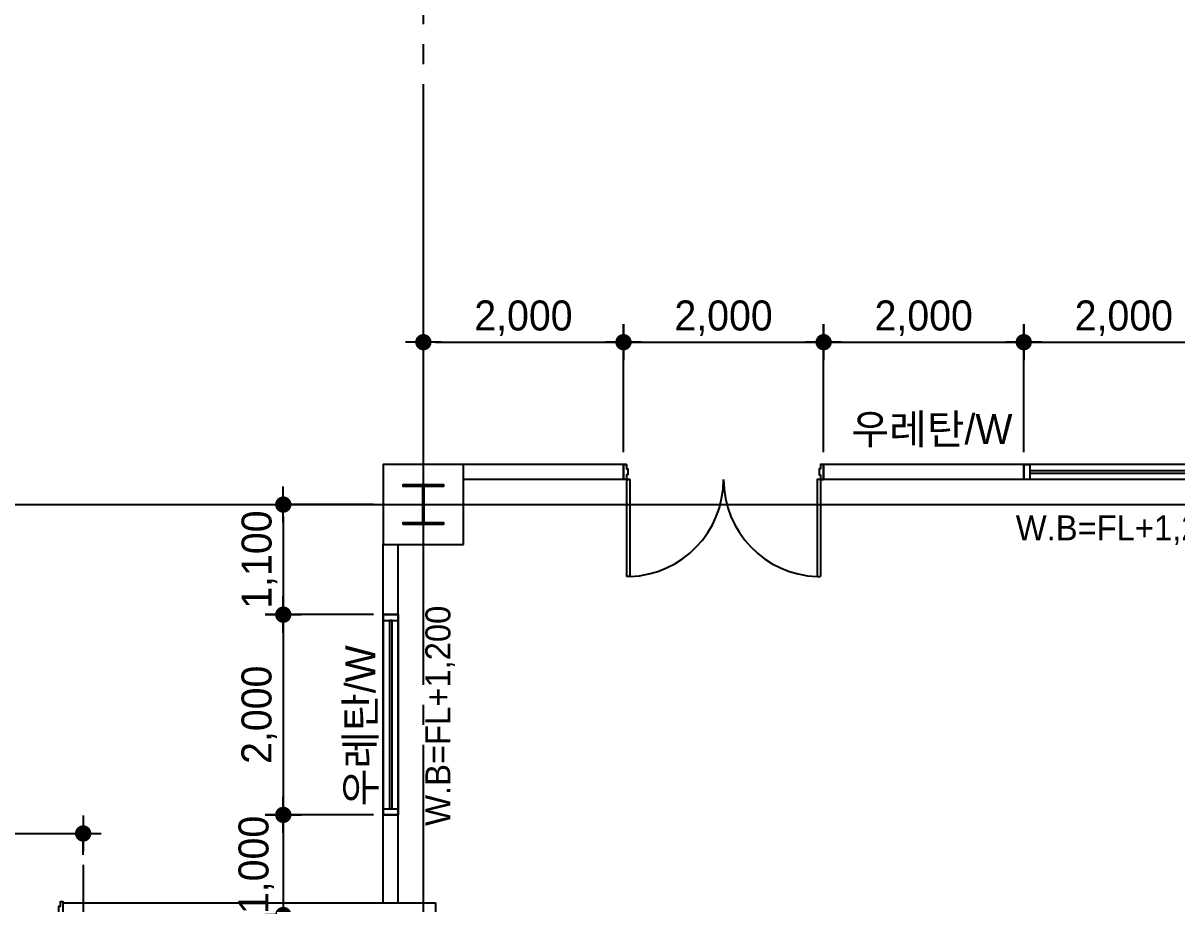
# Model space of a CAD drawing. Extents: x 13990145 to 14069640, y -1806033 to -1750552.
# Drawn here: x 14011440 to 14022971, y -1779119 to -1770319 of the extents above; entities that cross this region are included whole.
import ezdxf
from ezdxf.enums import TextEntityAlignment as Align

# ---------------------------------------------------------------- set-up
doc = ezdxf.new("R2010")
doc.units = 0
doc.header["$LTSCALE"] = 100
doc.header["$MEASUREMENT"] = 0
doc.header["$PDSIZE"] = -10
doc.linetypes.add('CEN', pattern=[66, 60, -2, 2, -2])
doc.layers.get('0').update_dxf_attribs({"linetype": 'CONTINUOUS'})
doc.layers.get('Defpoints').update_dxf_attribs({"linetype": 'CONTINUOUS'})
for name, color, linetype in [('0-내벽고정식', 7, 'CONTINUOUS'), ('CEN', 1, 'CEN'), ('COL', 2, 'CONTINUOUS'), ('col2', 3, 'CONTINUOUS'), ('DIM', 7, 'CONTINUOUS'), ('FIN', 5, 'CONTINUOUS'), ('TEX', 3, 'CONTINUOUS'), ('TEXT1', 7, 'CONTINUOUS'), ('TEXT2', 7, 'CONTINUOUS'), ('WID', 4, 'CONTINUOUS')]:
    doc.layers.add(name, color=color, linetype=linetype)
doc.styles.add('HY울를도M', font='HYWULM.TTF')
doc.styles.add('굴림', font='H2HDRM.TTF')
doc.dimstyles.new('DIM100', dxfattribs={"dimtxt": 300, "dimasz": 120, "dimexe": 1, "dimexo": 100, "dimgap": 60, "dimtad": 1, "dimdec": 4, "dimzin": 0, "dimdsep": 46, "dimlunit": 6, "dimtxsty": '굴림', "dimblk": 'DOTT', "dimcen": 0.09, "dimadec": 0, "dimazin": 0, "dimtfac": 1, "dimtdec": 4, "dimtofl": 0, "dimtmove": 2, "dimatfit": 2, "dimldrblk": 'DOTT', "dimfxl": 1, "dimtolj": 1, "dimtzin": 0, "dimarcsym": 0})

# ---------------------------------------------------------------- blocks, each defined once
blk = doc.blocks.new('D2000-W150')
at = {"layer": 'WID'}
for points in [[(2000, -150), (2000, 0), (1970, 0), (1970, -45), (1955, -45), (1955, -105), (1970, -105), (1970, -150), (2000, -150), (2000, -150)], [(0, -150), (0, 0), (30, 0), (30, -45), (45, -45), (45, -105), (30, -105), (30, -150), (0, -150), (0, -150)], [(30, -150), (65, -150), (65, -1119), (30, -1119)], [(30, -150), (30, -1119)], [(1970, -150), (1935, -150), (1935, -1119), (1970, -1119)], [(1970, -150), (1970, -1119)]]:
    blk.add_lwpolyline(points, dxfattribs=at)
for centre, start, end in [((30, -150), 272.0678, 0), ((1970, -150), 180, 267.9322)]:
    blk.add_arc(centre, 970, start, end, dxfattribs=at)
blk = doc.blocks.new('DOTT')
for p, q in [((0, 1.5), (0, -1.5)), ((-1.5, 0), (1.5, 0))]:
    blk.add_line(p, q)
at = {"color": 6, "const_width": 0.68}
blk.add_lwpolyline([(-0.34, 0, 1), (0.34, 0, 1)], format="xyb", close=True, dxfattribs=at)
blk = doc.blocks.new('*D192')
at = {"layer": 'Defpoints', "color": 0, "lineweight": -3, "ltscale": 3}
for p in [(14012040, -1778415), (14008240, -1778729), (14012040, -1778729)]:
    blk.add_point(p, dxfattribs=at)
at = {"layer": 'DIM', "color": 7, "lineweight": -2, "ltscale": 3}
for p, q in [((14008240, -1778629), (14008240, -1778414)), ((14008360, -1778415), (14011920, -1778415)), ((14012040, -1778629), (14012040, -1778414))]:
    blk.add_line(p, q, dxfattribs=at)
at = {"layer": 'DIM', "color": 7, "lineweight": -2, "ltscale": 3, "xscale": 120, "yscale": 120, "zscale": 120, "rotation": 180}
blk.add_blockref('DOTT', (14008240, -1778415), dxfattribs=at)
at = {"layer": 'DIM', "color": 7, "lineweight": -2, "ltscale": 3, "xscale": 120, "yscale": 120, "zscale": 120}
blk.add_blockref('DOTT', (14012040, -1778415), dxfattribs=at)
at = {"layer": 'DIM', "color": 3, "ltscale": 3, "insert": (14010140, -1778176), "char_height": 300, "attachment_point": 5, "style": '굴림'}
blk.add_mtext('\\A1;3,800', dxfattribs=at)
blk = doc.blocks.new('aw-2000-150')
at = {"layer": 'WID', "color": 8}
for p, q in [((0, 150), (-2000, 150)), ((0, 0), (-2000, 0))]:
    blk.add_line(p, q, dxfattribs=at)
at = {"layer": 'WID'}
for points in [[(-1940, 0), (-2000, 0), (-2000, 150), (-1940, 150)], [(-60, 0), (0, 0), (0, 150), (-60, 150)], [(-60, 87), (-1940, 87), (-1940, 63), (-60, 63)]]:
    blk.add_lwpolyline(points, close=True, dxfattribs=at)
blk = doc.blocks.new('*D301')
at = {"layer": 'Defpoints', "color": 0, "lineweight": -3, "ltscale": 3}
for p in [(14015040, -1776229), (14014040, -1778229), (14015040, -1778229)]:
    blk.add_point(p, dxfattribs=at)
at = {"layer": 'DIM', "color": 7, "lineweight": -2, "ltscale": 3}
for p, q in [((14014940, -1776229), (14014039, -1776229)), ((14014040, -1776349), (14014040, -1778109)), ((14014940, -1778229), (14014039, -1778229))]:
    blk.add_line(p, q, dxfattribs=at)
at = {"layer": 'DIM', "color": 7, "lineweight": -2, "ltscale": 3, "xscale": 120, "yscale": 120, "zscale": 120}
for p, rotation in [((14014040, -1776229), 90), ((14014040, -1778229), 270)]:
    blk.add_blockref('DOTT', p, dxfattribs=dict(at, rotation=rotation))
at = {"layer": 'DIM', "color": 3, "ltscale": 3, "insert": (14013800, -1777229), "char_height": 300, "attachment_point": 5, "rotation": 90, "style": '굴림'}
blk.add_mtext('\\A1;2,000', dxfattribs=at)
blk = doc.blocks.new('*D302')
at = {"layer": 'Defpoints', "color": 0, "lineweight": -3, "ltscale": 3}
for p in [(14015040, -1775129), (14014040, -1776229), (14015040, -1776229)]:
    blk.add_point(p, dxfattribs=at)
at = {"layer": 'DIM', "color": 7, "lineweight": -2, "ltscale": 3}
for p, q in [((14014940, -1775129), (14014039, -1775129)), ((14014040, -1775249), (14014040, -1776109)), ((14014940, -1776229), (14014039, -1776229))]:
    blk.add_line(p, q, dxfattribs=at)
at = {"layer": 'DIM', "color": 7, "lineweight": -2, "ltscale": 3, "xscale": 120, "yscale": 120, "zscale": 120}
for p, rotation in [((14014040, -1775129), 90), ((14014040, -1776229), 270)]:
    blk.add_blockref('DOTT', p, dxfattribs=dict(at, rotation=rotation))
at = {"layer": 'DIM', "color": 3, "ltscale": 3, "insert": (14013801, -1775679), "char_height": 300, "attachment_point": 5, "rotation": 90, "style": '굴림'}
blk.add_mtext('\\A1;1,100', dxfattribs=at)
blk = doc.blocks.new('*D303')
at = {"layer": 'Defpoints', "color": 0, "lineweight": -3, "ltscale": 3}
for p in [(14015040, -1778229), (14014040, -1779229), (14015040, -1779229)]:
    blk.add_point(p, dxfattribs=at)
at = {"layer": 'DIM', "color": 7, "lineweight": -2, "ltscale": 3}
for p, q in [((14014940, -1778229), (14014039, -1778229)), ((14014040, -1778349), (14014040, -1779109)), ((14014940, -1779229), (14014039, -1779229))]:
    blk.add_line(p, q, dxfattribs=at)
at = {"layer": 'DIM', "color": 7, "lineweight": -2, "ltscale": 3, "xscale": 120, "yscale": 120, "zscale": 120}
for p, rotation in [((14014040, -1778229), 90), ((14014040, -1779229), 270)]:
    blk.add_blockref('DOTT', p, dxfattribs=dict(at, rotation=rotation))
at = {"layer": 'DIM', "color": 3, "ltscale": 3, "insert": (14013770, -1778729), "char_height": 300, "attachment_point": 5, "rotation": 90, "style": '굴림'}
blk.add_mtext('\\A1;1,000', dxfattribs=at)
blk = doc.blocks.new('*D304')
at = {"layer": 'Defpoints', "color": 0, "lineweight": -3, "ltscale": 3}
for p in [(14019440, -1773507), (14017440, -1774630), (14019440, -1774705)]:
    blk.add_point(p, dxfattribs=at)
at = {"layer": 'DIM', "color": 7, "lineweight": -2, "ltscale": 3}
for p, q in [((14017440, -1774530), (14017440, -1773506)), ((14017560, -1773507), (14019320, -1773507)), ((14019440, -1774605), (14019440, -1773506))]:
    blk.add_line(p, q, dxfattribs=at)
at = {"layer": 'DIM', "color": 7, "lineweight": -2, "ltscale": 3, "xscale": 120, "yscale": 120, "zscale": 120, "rotation": 180}
blk.add_blockref('DOTT', (14017440, -1773507), dxfattribs=at)
at = {"layer": 'DIM', "color": 7, "lineweight": -2, "ltscale": 3, "xscale": 120, "yscale": 120, "zscale": 120}
blk.add_blockref('DOTT', (14019440, -1773507), dxfattribs=at)
at = {"layer": 'DIM', "color": 3, "ltscale": 3, "insert": (14018440, -1773268), "char_height": 300, "attachment_point": 5, "style": '굴림'}
blk.add_mtext('\\A1;2,000', dxfattribs=at)
blk = doc.blocks.new('*D305')
at = {"layer": 'Defpoints', "color": 0, "lineweight": -3, "ltscale": 3}
for p in [(14017440, -1773507), (14015440, -1774483), (14017440, -1774705)]:
    blk.add_point(p, dxfattribs=at)
at = {"layer": 'DIM', "color": 7, "lineweight": -2, "ltscale": 3}
for p, q in [((14015440, -1774383), (14015440, -1773506)), ((14015560, -1773507), (14017320, -1773507)), ((14017440, -1774605), (14017440, -1773506))]:
    blk.add_line(p, q, dxfattribs=at)
at = {"layer": 'DIM', "color": 7, "lineweight": -2, "ltscale": 3, "xscale": 120, "yscale": 120, "zscale": 120, "rotation": 180}
blk.add_blockref('DOTT', (14015440, -1773507), dxfattribs=at)
at = {"layer": 'DIM', "color": 7, "lineweight": -2, "ltscale": 3, "xscale": 120, "yscale": 120, "zscale": 120}
blk.add_blockref('DOTT', (14017440, -1773507), dxfattribs=at)
at = {"layer": 'DIM', "color": 3, "ltscale": 3, "insert": (14016440, -1773268), "char_height": 300, "attachment_point": 5, "style": '굴림'}
blk.add_mtext('\\A1;2,000', dxfattribs=at)
blk = doc.blocks.new('*D306')
at = {"layer": 'Defpoints', "color": 0, "lineweight": -3, "ltscale": 3}
for p in [(14021440, -1773507), (14019440, -1774630), (14021440, -1774705)]:
    blk.add_point(p, dxfattribs=at)
at = {"layer": 'DIM', "color": 7, "lineweight": -2, "ltscale": 3}
for p, q in [((14019440, -1774530), (14019440, -1773506)), ((14019560, -1773507), (14021320, -1773507)), ((14021440, -1774605), (14021440, -1773506))]:
    blk.add_line(p, q, dxfattribs=at)
at = {"layer": 'DIM', "color": 7, "lineweight": -2, "ltscale": 3, "xscale": 120, "yscale": 120, "zscale": 120, "rotation": 180}
blk.add_blockref('DOTT', (14019440, -1773507), dxfattribs=at)
at = {"layer": 'DIM', "color": 7, "lineweight": -2, "ltscale": 3, "xscale": 120, "yscale": 120, "zscale": 120}
blk.add_blockref('DOTT', (14021440, -1773507), dxfattribs=at)
at = {"layer": 'DIM', "color": 3, "ltscale": 3, "insert": (14020440, -1773268), "char_height": 300, "attachment_point": 5, "style": '굴림'}
blk.add_mtext('\\A1;2,000', dxfattribs=at)
blk = doc.blocks.new('*D307')
at = {"layer": 'Defpoints', "color": 0, "lineweight": -3, "ltscale": 3}
for p in [(14023440, -1773507), (14021440, -1774630), (14023440, -1774705)]:
    blk.add_point(p, dxfattribs=at)
at = {"layer": 'DIM', "color": 7, "lineweight": -2, "ltscale": 3}
for p, q in [((14021440, -1774530), (14021440, -1773506)), ((14021560, -1773507), (14023320, -1773507)), ((14023440, -1774605), (14023440, -1773506))]:
    blk.add_line(p, q, dxfattribs=at)
at = {"layer": 'DIM', "color": 7, "lineweight": -2, "ltscale": 3, "xscale": 120, "yscale": 120, "zscale": 120, "rotation": 180}
blk.add_blockref('DOTT', (14021440, -1773507), dxfattribs=at)
at = {"layer": 'DIM', "color": 7, "lineweight": -2, "ltscale": 3, "xscale": 120, "yscale": 120, "zscale": 120}
blk.add_blockref('DOTT', (14023440, -1773507), dxfattribs=at)
at = {"layer": 'DIM', "color": 3, "ltscale": 3, "insert": (14022440, -1773268), "char_height": 300, "attachment_point": 5, "style": '굴림'}
blk.add_mtext('\\A1;2,000', dxfattribs=at)

msp = doc.modelspace()

# ---------------------------------------------------------------- linework, layer by layer
at = {"layer": '0-내벽고정식', "color": 6}
for p, q in [((14017469.53431, -1774728.57588), (14015839.53431, -1774728.57588)), ((14021439.53431, -1774728.57588), (14019409.53431, -1774728.57588)), ((14017504.53431, -1774878.57588), (14015839.53431, -1774878.57588)), ((14021439.53431, -1774878.57588), (14019374.53431, -1774878.57588)), ((14015039.53431, -1779108.57588), (14015039.53431, -1775528.57588)), ((14015189.53431, -1779108.57588), (14015189.53431, -1775528.57588)), ((14015039.53431, -1776228.57588), (14015189.53431, -1776228.57588)), ((14015039.53431, -1778228.57588), (14015189.53431, -1778228.57588))]:
    msp.add_line(p, q, dxfattribs=at)
at = {"layer": '0-내벽고정식'}
for p, q in [((14017439.53431, -1774728.57588), (14017439.53431, -1774878.57588)), ((14019439.53431, -1774728.57588), (14019439.53431, -1774878.57588)), ((14021439.53431, -1774728.57588), (14021439.53431, -1774878.57588))]:
    msp.add_line(p, q, dxfattribs=at)
at = {"layer": 'CEN', "linetype": 'CEN'}
for p, q in [((14015439.53431, -1757728.57588), (14015439.53431, -1798528.57588)), ((13993039.53431, -1775128.57588), (14067039.53431, -1775128.57588)), ((14003039.53431, -1775128.57588), (14021439.53431, -1775128.57588)), ((14012039.53431, -1778728.57588), (14012039.53431, -1797628.57588))]:
    msp.add_line(p, q, dxfattribs=at)
at = {"layer": 'COL'}
msp.add_lwpolyline([(14015839.53431, -1775528.57588), (14015839.53431, -1774728.57588), (14015039.53431, -1774728.57588), (14015039.53431, -1775528.57588)], close=True, dxfattribs=at)
at = {"layer": 'col2'}
msp.add_lwpolyline([(14015239.53431, -1775328.57588), (14015239.53431, -1775307.57588), (14015433.03431, -1775307.57588), (14015433.03431, -1774949.57588), (14015239.53431, -1774949.57588), (14015239.53431, -1774928.57588), (14015639.53431, -1774928.57588), (14015639.53431, -1774949.57588), (14015446.03431, -1774949.57588), (14015446.03431, -1775307.57588), (14015639.53431, -1775307.57588), (14015639.53431, -1775328.57588)], close=True, dxfattribs=at)
at = {"layer": 'FIN'}
for p, q in [((14011839.53431, -1779108.57588), (14015559.53431, -1779108.57588)), ((14015559.53431, -1779108.57588), (14015559.53431, -1789728.57588))]:
    msp.add_line(p, q, dxfattribs=at)
at = {"layer": 'WID'}
msp.add_lwpolyline([(14011839.53431, -1779308.57588), (14011839.53431, -1779098.57588), (14011809.53431, -1779098.57588), (14011809.53431, -1779143.57588), (14011794.53431, -1779143.57588), (14011794.53431, -1779293.57588), (14011809.53431, -1779293.57588), (14011809.53431, -1779338.57588), (14011839.53431, -1779338.57588), (14011839.53431, -1779308.57588)], dxfattribs=at)

# ---------------------------------------------------------------- block references
at = {"layer": 'TEX', "lineweight": -3}
msp.add_blockref('aw-2000-150', (14023439.53431, -1774878.57588), dxfattribs=at)
at = {"layer": 'TEX', "lineweight": -3, "rotation": 90}
msp.add_blockref('aw-2000-150', (14015189.53431, -1776228.57588), dxfattribs=at)
at = {"layer": 'WID'}
msp.add_blockref('D2000-W150', (14017439.53431, -1774728.57588), dxfattribs=at)

# ---------------------------------------------------------------- texts
at = {"layer": 'TEXT1', "style": 'HY울를도M'}
msp.add_text('우레탄/W', height=300, dxfattribs=at).set_placement((14020522.59105, -1774525.63265), align=Align.CENTER)
msp.add_text('우레탄/W', height=300, rotation=90, dxfattribs=at).set_placement((14014959.84765, -1777339.24327), align=Align.CENTER)
at = {"layer": 'TEXT2', "style": 'HY울를도M'}
msp.add_text('W.B=FL+1,200', height=250, dxfattribs=at).set_placement((14022460.06056, -1775487.07397), align=Align.CENTER)
msp.add_text('W.B=FL+1,200', height=250, rotation=90, dxfattribs=at).set_placement((14015710.17708, -1777239.31203), align=Align.CENTER)

# ---------------------------------------------------------------- dimensions: what is measured, and where the dimension line sits
at = {"layer": 'DIM', "ltscale": 3}
for base, p1, p2, picture, middle in [((14017439.53431, -1773507.32922), (14015439.53431, -1774482.78706), (14017439.53431, -1774704.57588), '*D305', (14016439.53431, -1773268.291)), ((14019439.53431, -1773507.32922), (14017439.53431, -1774629.57588), (14019439.53431, -1774704.57588), '*D304', (14018439.53431, -1773268.291)), ((14021439.53431, -1773507.32922), (14019439.53431, -1774629.57588), (14021439.53431, -1774704.57588), '*D306', (14020439.53431, -1773268.291)), ((14023439.53431, -1773507.32922), (14021439.53431, -1774629.57588), (14023439.53431, -1774704.57588), '*D307', (14022439.53431, -1773268.291)), ((14012039.53431, -1778415.20088), (14008239.53431, -1778728.57588), (14012039.53431, -1778728.57588), '*D192', (14010139.53431, -1778176.16265))]:
    dim = msp.add_linear_dim(base=base, p1=p1, p2=p2, dimstyle='DIM100', dxfattribs=at)
    dim.commit()
    dim.dimension.update_dxf_attribs({"geometry": picture, "text_midpoint": middle})
for base, p1, p2, picture, middle in [((14014039.53431, -1776228.57588), (14015039.53431, -1775128.57588), (14015039.53431, -1776228.57588), '*D302', (14013800.866, -1775678.57588)), ((14014039.53431, -1778228.57588), (14015039.53431, -1776228.57588), (14015039.53431, -1778228.57588), '*D301', (14013800.49609, -1777228.57588)), ((14014039.53431, -1779228.57588), (14015039.53431, -1778228.57588), (14015039.53431, -1779228.57588), '*D303', (14013769.866, -1778728.57588))]:
    dim = msp.add_linear_dim(base=base, p1=p1, p2=p2, angle=270, dimstyle='DIM100', dxfattribs=at)
    dim.commit()
    dim.dimension.update_dxf_attribs({"geometry": picture, "text_midpoint": middle})

doc.saveas('drawing.dxf')
